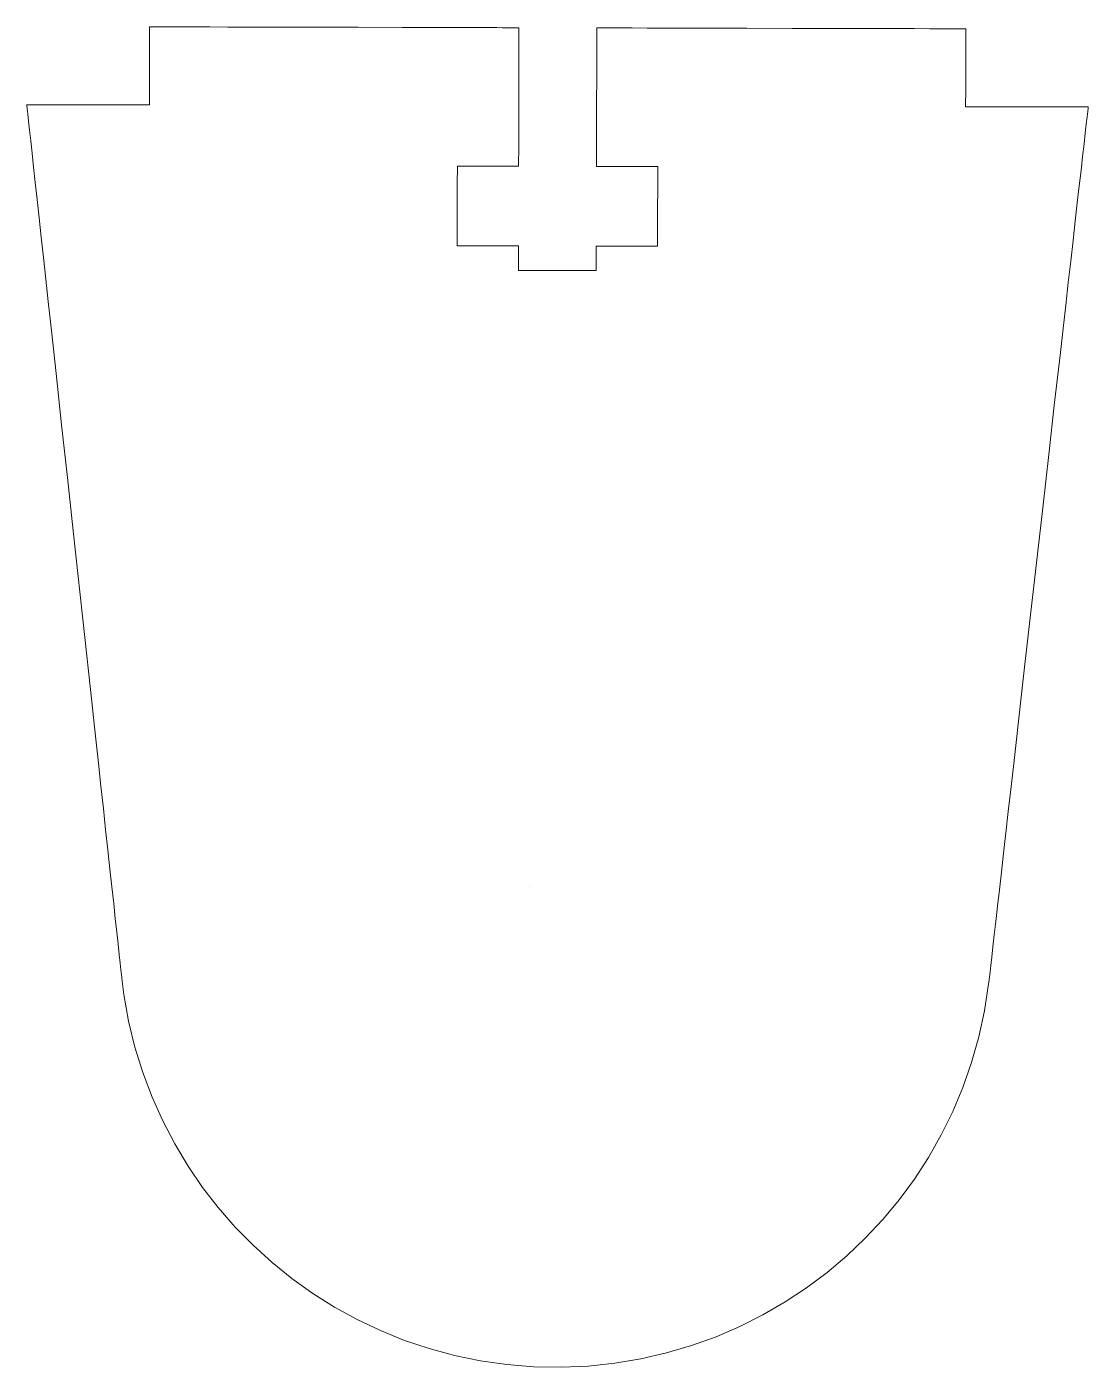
# Model space of a CAD drawing. Header units: inches. Extents: x 0 to 4.32, y 0 to 5.45.
import ezdxf

# ---------------------------------------------------------------- set-up
doc = ezdxf.new("R2010")
doc.units = ezdxf.units.IN
doc.header["$MEASUREMENT"] = 0
doc.layers.add('Ebene 1', color=7, linetype='Continuous')

msp = doc.modelspace()

# ---------------------------------------------------------------- linework, layer by layer
at = {"layer": 'Ebene 1', "lineweight": 9}
msp.add_lwpolyline([(0, 5.1351), (0.0005, 5.1307), (0.0019, 5.1177), (0.0042, 5.0964), (0.0074, 5.0673), (0.0114, 5.0307), (0.0161, 4.987), (0.0216, 4.9365), (0.0278, 4.8797), (0.0346, 4.8168), (0.0421, 4.7482), (0.0501, 4.6744), (0.0587, 4.5956), (0.0677, 4.5123), (0.0772, 4.4248), (0.0872, 4.3335), (0.0975, 4.2388), (0.1081, 4.141), (0.1191, 4.0404), (0.1417, 3.8327), (0.165, 3.6185), (0.1886, 3.4008), (0.2358, 2.9666), (0.2587, 2.756), (0.2807, 2.5537), (0.2913, 2.4566), (0.3015, 2.3626), (0.3114, 2.2722), (0.3208, 2.1857), (0.3297, 2.1034), (0.3382, 2.0258), (0.3461, 1.9532), (0.3534, 1.886), (0.3601, 1.8245), (0.3661, 1.7691), (0.3714, 1.7202), (0.376, 1.6782), (0.3798, 1.6433), (0.3827, 1.6161), (0.3848, 1.5967), (0.386, 1.5857), (0.3863, 1.5835), (0.3863, 1.5832), (0.3878, 1.57), (0.395, 1.5151), (0.4144, 1.407), (0.44, 1.3015), (0.4718, 1.1986), (0.5095, 1.0987), (0.5528, 1.0018), (0.6017, 0.9081), (0.6558, 0.818), (0.7149, 0.7314), (0.7788, 0.6488), (0.8474, 0.5701), (0.9204, 0.4957), (0.9976, 0.4257), (1.0787, 0.3604), (1.1637, 0.2998), (1.2521, 0.2442), (1.344, 0.1938), (1.4389, 0.1487), (1.5368, 0.1093), (1.6373, 0.0756), (1.7404, 0.0478), (1.8457, 0.0262), (1.9531, 0.0109), (2.0624, 0.0022), (2.1732, 0.0001), (2.2833, 0.0048), (2.3918, 0.0161), (2.4983, 0.0339), (2.6027, 0.0579), (2.7047, 0.088), (2.8042, 0.124), (2.9009, 0.1657), (2.9946, 0.2129), (3.0851, 0.2653), (3.1722, 0.3229), (3.2557, 0.3854), (3.3353, 0.4526), (3.4108, 0.5244), (3.4821, 0.6005), (3.5489, 0.6808), (3.611, 0.7651), (3.6682, 0.8531), (3.7202, 0.9447), (3.7669, 1.0397), (3.8081, 1.1379), (3.8435, 1.2391), (3.8729, 1.3432), (3.8961, 1.4498), (3.9129, 1.5589), (3.9145, 1.5727), (3.9148, 1.5747), (3.9148, 1.5747), (3.9148, 1.5749), (3.915, 1.577), (3.9162, 1.5876), (3.9184, 1.6065), (3.9214, 1.6334), (3.9253, 1.6678), (3.9301, 1.7095), (3.9356, 1.7581), (3.9418, 1.8131), (3.9488, 1.8743), (3.9564, 1.9412), (3.9646, 2.0136), (3.9734, 2.0909), (3.9827, 2.1729), (3.9925, 2.2592), (4.0027, 2.3494), (4.0134, 2.4431), (4.0244, 2.5401), (4.0357, 2.6398), (4.0592, 2.8463), (4.0834, 3.0596), (4.1328, 3.4951), (4.1574, 3.7114), (4.1814, 3.9228), (4.2045, 4.1263), (4.2156, 4.2243), (4.2264, 4.3191), (4.2368, 4.4105), (4.2467, 4.4982), (4.2562, 4.5816), (4.2652, 4.6606), (4.2736, 4.7346), (4.2814, 4.8034), (4.2886, 4.8665), (4.2951, 4.9236), (4.3008, 4.9744), (4.3058, 5.0184), (4.31, 5.0553), (4.3134, 5.0848), (4.3158, 5.1064), (4.3173, 5.1198), (4.3179, 5.1246), (4.3173, 5.1246), (4.3126, 5.1246), (4.3035, 5.1246), (4.2904, 5.1246), (4.2736, 5.1246), (4.2537, 5.1246), (4.231, 5.1246), (4.179, 5.1246), (4.1208, 5.1246), (3.9993, 5.1246), (3.9425, 5.1246), (3.8928, 5.1246), (3.8717, 5.1246), (3.8535, 5.1246), (3.8388, 5.1246), (3.8279, 5.1246), (3.8213, 5.1246), (3.8193, 5.1247), (3.8193, 5.1265), (3.8193, 5.1313), (3.8193, 5.1485), (3.8194, 5.1743), (3.8195, 5.2065), (3.8196, 5.243), (3.8198, 5.3205), (3.8199, 5.3573), (3.8199, 5.39), (3.82, 5.4165), (3.8201, 5.4346), (3.8201, 5.4399), (3.8201, 5.4423), (3.8197, 5.4425), (3.8163, 5.4425), (3.8093, 5.4425), (3.7988, 5.4425), (3.7852, 5.4425), (3.7684, 5.4426), (3.7487, 5.4426), (3.7262, 5.4427), (3.6734, 5.4428), (3.6113, 5.443), (3.5412, 5.4431), (3.4643, 5.4433), (3.3818, 5.4435), (3.295, 5.4437), (3.1134, 5.4442), (2.9294, 5.4446), (2.8396, 5.4449), (2.753, 5.4451), (2.6707, 5.4453), (2.5941, 5.4455), (2.5243, 5.4456), (2.4627, 5.4458), (2.4104, 5.4459), (2.3881, 5.446), (2.3687, 5.446), (2.3522, 5.4461), (2.3388, 5.4461), (2.3287, 5.4461), (2.322, 5.4461), (2.3189, 5.4461), (2.3187, 5.4458), (2.3187, 5.4413), (2.3187, 5.4317), (2.3187, 5.4174), (2.3186, 5.3991), (2.3186, 5.3771), (2.3185, 5.3519), (2.3185, 5.3239), (2.3183, 5.2617), (2.318, 5.125), (2.3179, 5.058), (2.3177, 4.9969), (2.3176, 4.9697), (2.3176, 4.9453), (2.3175, 4.9243), (2.3175, 4.9071), (2.3175, 4.8942), (2.3175, 4.8859), (2.3174, 4.8829), (2.3186, 4.8829), (2.3275, 4.8829), (2.3441, 4.8829), (2.3667, 4.8829), (2.3936, 4.8829), (2.4538, 4.8829), (2.5114, 4.8829), (2.5352, 4.8829), (2.5534, 4.8829), (2.5643, 4.8829), (2.5668, 4.8824), (2.5668, 4.879), (2.5667, 4.8728), (2.5667, 4.8529), (2.5666, 4.8249), (2.5665, 4.7907), (2.5663, 4.713), (2.5662, 4.6368), (2.5661, 4.6047), (2.566, 4.5795), (2.566, 4.5633), (2.566, 4.5593), (2.5659, 4.5582), (2.5603, 4.5582), (2.5464, 4.5582), (2.5259, 4.5582), (2.5005, 4.5582), (2.4413, 4.5582), (2.3822, 4.5582), (2.3567, 4.5582), (2.3362, 4.5582), (2.3223, 4.5582), (2.3167, 4.5582), (2.3166, 4.5567), (2.3166, 4.5517), (2.3166, 4.5342), (2.3165, 4.511), (2.3164, 4.4873), (2.3164, 4.4683), (2.3164, 4.4622), (2.3164, 4.4593), (2.3132, 4.4592), (2.2993, 4.4592), (2.2763, 4.4592), (2.2461, 4.4592), (2.2109, 4.4592), (2.1729, 4.4592), (2.0965, 4.4592), (2.0623, 4.4592), (2.0336, 4.4592), (2.0125, 4.4592), (2.0055, 4.4592), (2.0012, 4.4592), (1.9997, 4.4597), (1.9998, 4.4635), (1.9998, 4.4795), (1.9999, 4.5023), (1.9999, 4.5267), (2, 4.5473), (2, 4.5545), (2, 4.5588), (1.9995, 4.5596), (1.9917, 4.5596), (1.9761, 4.5596), (1.9543, 4.5596), (1.9279, 4.5596), (1.8986, 4.5596), (1.8379, 4.5596), (1.8098, 4.5596), (1.7854, 4.5596), (1.7663, 4.5596), (1.7543, 4.5596), (1.7507, 4.5598), (1.7507, 4.5622), (1.7507, 4.5676), (1.7508, 4.5862), (1.7509, 4.6132), (1.7509, 4.6466), (1.751, 4.6842), (1.7512, 4.7634), (1.7513, 4.8007), (1.7514, 4.8336), (1.7515, 4.8599), (1.7515, 4.8775), (1.7515, 4.8824), (1.7515, 4.8843), (1.7559, 4.8843), (1.7687, 4.8843), (1.7883, 4.8843), (1.8132, 4.8843), (1.8415, 4.8843), (1.9023, 4.8843), (1.9314, 4.8843), (1.9574, 4.8843), (1.9787, 4.8843), (1.9936, 4.8843), (2.0005, 4.8843), (2.0008, 4.8851), (2.0008, 4.8906), (2.0009, 4.9011), (2.0009, 4.9162), (2.001, 4.9352), (2.001, 4.9578), (2.0011, 4.9836), (2.0011, 5.0119), (2.0013, 5.0748), (2.0016, 5.2115), (2.0018, 5.2781), (2.002, 5.3384), (2.002, 5.365), (2.0021, 5.3888), (2.0021, 5.4091), (2.0022, 5.4255), (2.0022, 5.4375), (2.0022, 5.4448), (2.0021, 5.4468), (1.9992, 5.4468), (1.9926, 5.4469), (1.9827, 5.4469), (1.9694, 5.4469), (1.9531, 5.447), (1.9338, 5.447), (1.9116, 5.4471), (1.8868, 5.4471), (1.8298, 5.4473), (1.7641, 5.4474), (1.6908, 5.4476), (1.6113, 5.4478), (1.5267, 5.448), (1.3474, 5.4484), (1.1629, 5.4489), (0.9832, 5.4493), (0.8982, 5.4495), (0.8181, 5.4497), (0.7442, 5.4499), (0.6777, 5.4501), (0.6199, 5.4502), (0.5946, 5.4503), (0.5719, 5.4503), (0.552, 5.4504), (0.5351, 5.4504), (0.5212, 5.4505), (0.5106, 5.4505), (0.5035, 5.4505), (0.4998, 5.4505), (0.4994, 5.4496), (0.4994, 5.4458), (0.4994, 5.4392), (0.4993, 5.419), (0.4993, 5.3909), (0.4992, 5.3572), (0.499, 5.281), (0.4989, 5.2428), (0.4988, 5.2073), (0.4987, 5.1765), (0.4987, 5.1527), (0.4986, 5.1378), (0.4986, 5.1344), (0.4983, 5.1338), (0.494, 5.1338), (0.4853, 5.1338), (0.4725, 5.1338), (0.4561, 5.1338), (0.4365, 5.1338), (0.414, 5.1338), (0.3624, 5.1338), (0.3044, 5.1338), (0.2435, 5.1338), (0.1828, 5.1338), (0.1258, 5.1338), (0.0757, 5.1338), (0.0543, 5.1338), (0.0359, 5.1338), (0.0208, 5.1338), (0.0095, 5.1338), (0.0024, 5.1338), (0, 5.1338)], dxfattribs=at)
for points in [[(2.0467, 1.9566), (2.0467, 1.9566), (2.0467, 1.9566), (2.0467, 1.9566)], [(2.0467, 1.9561), (2.0467, 1.9561), (2.0467, 1.9561), (2.0467, 1.9561)]]:
    msp.add_open_spline(points, degree=3, dxfattribs=at)

doc.saveas('drawing.dxf')
